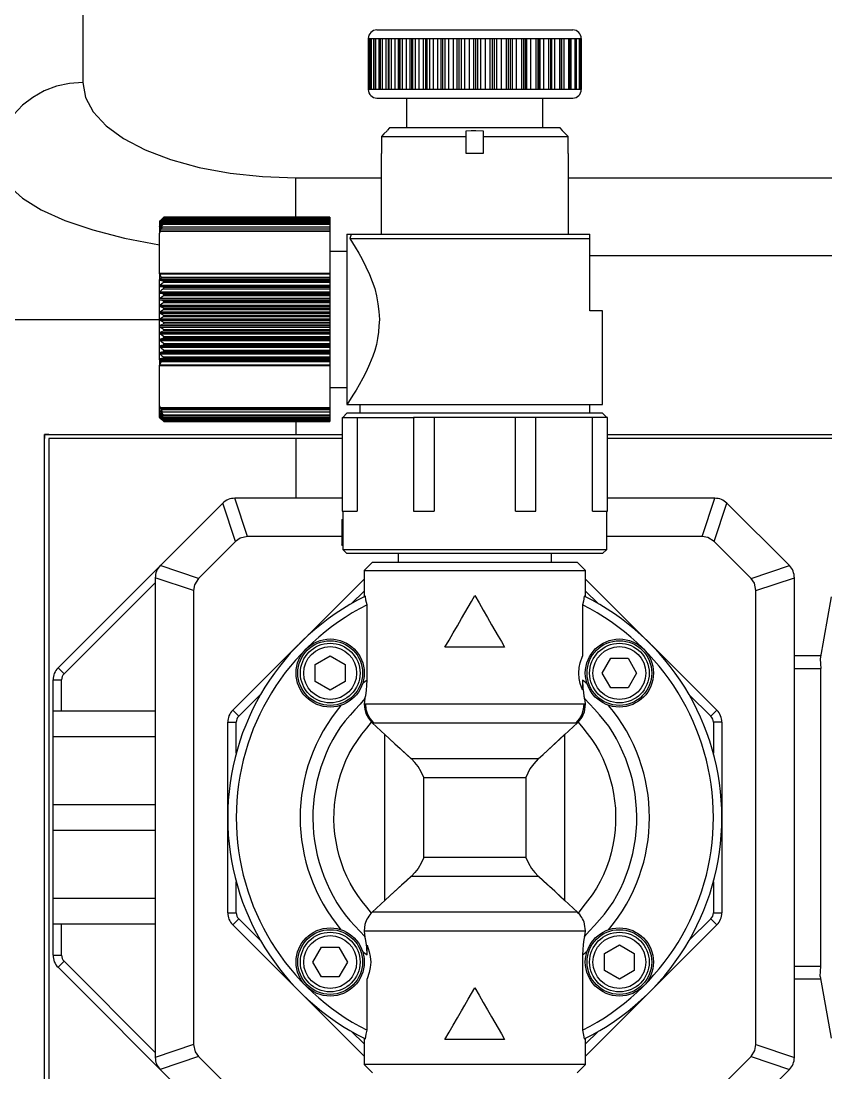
# Model space of a CAD drawing. Extents: x -9877 to -4419, y 2249 to 6216.
# Drawn here: x -6472.6 to -6378.1, y 2659.1 to 2782.7 of the extents above; entities that cross this region are included whole.
import ezdxf

# ---------------------------------------------------------------- set-up
doc = ezdxf.new("R2010")
doc.units = 0
doc.linetypes.add('CENTER', pattern=[50.8, 31.75, -6.35, 6.35, -6.35])
doc.layers.add('LY_1', color=7, linetype='CONTINUOUS')

msp = doc.modelspace()

# ---------------------------------------------------------------- linework, layer by layer
at = {"layer": 'LY_1', "color": 110, "linetype": 'CONTINUOUS'}
for p, q in [((-6465.324021, 2788.162652), (-6465.324021, 2775.467539)), ((-6430.824021, 2781.636545), (-6407.824021, 2781.636545)), ((-6431.824021, 2780.636545), (-6406.824021, 2780.636545)), ((-6431.819806, 2780.636545), (-6431.819806, 2774.636545)), ((-6431.703649, 2780.636545), (-6431.703649, 2774.636545)), ((-6431.65618, 2780.636545), (-6431.65618, 2774.636545)), ((-6431.655828, 2780.636545), (-6431.655828, 2774.636545)), ((-6431.500333, 2780.636545), (-6431.500333, 2774.636545)), ((-6431.197638, 2780.636545), (-6431.197638, 2774.636545)), ((-6431.1882, 2780.636545), (-6431.1882, 2774.636545)), ((-6430.997195, 2780.636545), (-6430.997195, 2774.636545)), ((-6430.604611, 2780.636545), (-6430.604611, 2774.636545)), ((-6430.459039, 2780.636545), (-6430.459039, 2774.636545)), ((-6430.428437, 2780.636545), (-6430.428437, 2774.636545)), ((-6430.206624, 2780.636545), (-6430.206624, 2774.636545)), ((-6429.781389, 2780.636545), (-6429.781389, 2774.636545)), ((-6429.472031, 2780.636545), (-6429.472031, 2774.636545)), ((-6429.458454, 2780.636545), (-6429.458454, 2774.636545)), ((-6429.395246, 2780.636545), (-6429.395246, 2774.636545)), ((-6429.148088, 2780.636545), (-6429.148088, 2774.636545)), ((-6428.700671, 2780.636545), (-6428.700671, 2774.636545)), ((-6428.324498, 2780.636545), (-6428.324498, 2774.636545)), ((-6428.212905, 2780.636545), (-6428.212905, 2774.636545)), ((-6428.114068, 2780.636545), (-6428.114068, 2774.636545)), ((-6427.847651, 2780.636545), (-6427.847651, 2774.636545)), ((-6427.38907, 2780.636545), (-6427.38907, 2774.636545)), ((-6426.955343, 2780.636545), (-6426.955343, 2774.636545)), ((-6426.748483, 2780.636545), (-6426.748483, 2774.636545)), ((-6426.61645, 2780.636545), (-6426.61645, 2774.636545)), ((-6426.337334, 2780.636545), (-6426.337334, 2774.636545)), ((-6425.87888, 2780.636545), (-6425.87888, 2774.636545)), ((-6425.39828, 2780.636545), (-6425.39828, 2774.636545)), ((-6425.101245, 2780.636545), (-6425.101245, 2774.636545)), ((-6424.939268, 2780.636545), (-6424.939268, 2774.636545)), ((-6424.654325, 2780.636545), (-6424.654325, 2774.636545)), ((-6424.207288, 2780.636545), (-6424.207288, 2774.636545)), ((-6423.691649, 2780.636545), (-6423.691649, 2774.636545)), ((-6423.311753, 2780.636545), (-6423.311753, 2774.636545)), ((-6423.12382, 2780.636545), (-6423.12382, 2774.636545)), ((-6422.840067, 2780.636545), (-6422.840067, 2774.636545)), ((-6422.415453, 2780.636545), (-6422.415453, 2774.636545)), ((-6421.877472, 2780.636545), (-6421.877472, 2774.636545)), ((-6421.42407, 2780.636545), (-6421.42407, 2774.636545)), ((-6421.214808, 2780.636545), (-6421.214808, 2774.636545)), ((-6420.939232, 2780.636545), (-6420.939232, 2774.636545)), ((-6420.547498, 2780.636545), (-6420.547498, 2774.636545)), ((-6420.00042, 2780.636545), (-6420.00042, 2774.636545)), ((-6419.484677, 2780.636545), (-6419.484677, 2774.636545)), ((-6419.259239, 2780.636545), (-6419.259239, 2774.636545)), ((-6418.998625, 2780.636545), (-6418.998625, 2774.636545)), ((-6418.649416, 2780.636545), (-6418.649416, 2774.636545)), ((-6418.106713, 2780.636545), (-6418.106713, 2774.636545)), ((-6417.541328, 2780.636545), (-6417.541328, 2774.636545)), ((-6417.305265, 2780.636545), (-6417.305265, 2774.636545)), ((-6417.066031, 2780.636545), (-6417.066031, 2774.636545)), ((-6416.767945, 2780.636545), (-6416.767945, 2774.636545)), ((-6416.242981, 2780.636545), (-6416.242981, 2774.636545)), ((-6415.641874, 2780.636545), (-6415.641874, 2774.636545)), ((-6415.401, 2780.636545), (-6415.401, 2774.636545)), ((-6415.189036, 2780.636545), (-6415.189036, 2774.636545)), ((-6414.949413, 2780.636545), (-6414.949413, 2774.636545)), ((-6414.455114, 2780.636545), (-6414.455114, 2774.636545)), ((-6413.833088, 2780.636545), (-6413.833088, 2774.636545)), ((-6413.593332, 2780.636545), (-6413.593332, 2774.636545)), ((-6413.413858, 2780.636545), (-6413.413858, 2774.636545)), ((-6413.238599, 2780.636545), (-6413.238599, 2774.636545)), ((-6412.787135, 2780.636545), (-6412.787135, 2774.636545)), ((-6412.159506, 2780.636545), (-6412.159506, 2774.636545)), ((-6411.926773, 2780.636545), (-6411.926773, 2774.636545)), ((-6411.784207, 2780.636545), (-6411.784207, 2774.636545)), ((-6411.677627, 2780.636545), (-6411.677627, 2774.636545)), ((-6411.280117, 2780.636545), (-6411.280117, 2774.636545)), ((-6410.662338, 2780.636545), (-6410.662338, 2774.636545)), ((-6410.442358, 2780.636545), (-6410.442358, 2774.636545)), ((-6410.340212, 2780.636545), (-6410.340212, 2774.636545)), ((-6410.304936, 2780.636545), (-6410.304936, 2774.636545)), ((-6409.971165, 2780.636545), (-6409.971165, 2774.636545)), ((-6409.37845, 2780.636545), (-6409.37845, 2774.636545)), ((-6409.17664, 2780.636545), (-6409.17664, 2774.636545)), ((-6409.115817, 2774.636545), (-6409.115817, 2780.636545)), ((-6408.892513, 2780.636545), (-6408.892513, 2774.636545)), ((-6408.339455, 2780.636545), (-6408.339455, 2774.636545)), ((-6408.160784, 2780.636545), (-6408.160784, 2774.636545)), ((-6408.131942, 2774.636545), (-6408.131942, 2780.636545)), ((-6408.070718, 2780.636545), (-6408.070718, 2774.636545)), ((-6407.570936, 2780.636545), (-6407.570936, 2774.636545)), ((-6407.419804, 2780.636545), (-6407.419804, 2774.636545)), ((-6407.411342, 2774.636545), (-6407.411342, 2780.636545)), ((-6407.091817, 2780.636545), (-6407.091817, 2774.636545)), ((-6406.971945, 2780.636545), (-6406.971945, 2774.636545)), ((-6406.971761, 2774.636545), (-6406.971761, 2780.636545)), ((-6406.913896, 2780.636545), (-6406.913896, 2774.636545)), ((-6406.828235, 2780.636545), (-6406.828235, 2774.636545)), ((-6406.824021, 2774.636545), (-6431.824021, 2774.636545)), ((-6430.824021, 2773.636545), (-6407.824021, 2773.636545)), ((-6427.324021, 2773.636545), (-6427.324021, 2770.136545)), ((-6411.324021, 2770.136545), (-6411.324021, 2773.636545)), ((-6429.324021, 2770.136545), (-6429.626918, 2769.833647)), ((-6409.324021, 2770.136545), (-6429.324021, 2770.136545)), ((-6409.024021, 2769.836545), (-6409.324021, 2770.136545)), ((-6430.278472, 2769.136545), (-6430.278472, 2767.136545)), ((-6430.278472, 2769.136545), (-6420.324021, 2769.136545)), ((-6420.324021, 2767.136545), (-6420.324021, 2769.136545)), ((-6418.324021, 2769.136545), (-6418.324021, 2767.136545)), ((-6418.324021, 2769.136545), (-6408.369569, 2769.136545)), ((-6409.024021, 2769.788115), (-6409.024021, 2769.836545)), ((-6408.369569, 2767.136545), (-6408.369569, 2769.136545)), ((-6430.324021, 2767.136545), (-6430.324021, 2757.636545)), ((-6430.278472, 2767.136545), (-6430.324021, 2767.136545)), ((-6418.324021, 2767.136545), (-6420.324021, 2767.136545)), ((-6408.324021, 2767.136545), (-6408.369569, 2767.136545)), ((-6408.324021, 2757.636545), (-6408.324021, 2767.136545)), ((-6440.324021, 2764.283328), (-6430.324021, 2764.283328)), ((-6440.324021, 2759.607557), (-6440.324021, 2764.283328)), ((-6408.324021, 2764.283328), (-6324.758555, 2764.283328)), ((-6455.824021, 2759.636545), (-6456.324021, 2759.136545)), ((-6456.324021, 2759.136545), (-6456.324021, 2757.786427)), ((-6456.29205, 2759.00578), (-6456.276165, 2759.023437)), ((-6456.276165, 2759.180023), (-6456.270044, 2759.180023)), ((-6456.276165, 2759.129727), (-6456.256891, 2759.129727)), ((-6456.276165, 2759.023437), (-6456.242238, 2759.023437)), ((-6455.874249, 2759.586), (-6455.838883, 2759.621566)), ((-6455.874249, 2759.550829), (-6436.324021, 2759.550829)), ((-6455.874249, 2759.457612), (-6436.324021, 2759.457612)), ((-6455.874249, 2759.306805), (-6436.324021, 2759.306805)), ((-6455.843144, 2759.16942), (-6455.874249, 2759.147055)), ((-6455.874249, 2759.099141), (-6436.324021, 2759.099141)), ((-6455.843144, 2758.914922), (-6455.874249, 2758.895086)), ((-6455.827866, 2759.175556), (-6455.843144, 2759.16942)), ((-6455.830007, 2758.918882), (-6455.843144, 2758.914922)), ((-6455.838883, 2759.621566), (-6455.824021, 2759.636545)), ((-6436.324021, 2758.918887), (-6455.830007, 2758.918887)), ((-6455.824021, 2758.912856), (-6455.830007, 2758.918882)), ((-6436.324021, 2759.175559), (-6455.827866, 2759.175559)), ((-6455.824021, 2759.171685), (-6455.827866, 2759.175556)), ((-6436.324021, 2759.376501), (-6455.826188, 2759.376501)), ((-6436.324021, 2759.520735), (-6455.824987, 2759.520735)), ((-6436.324021, 2759.607557), (-6455.824264, 2759.607557)), ((-6436.324021, 2759.636545), (-6455.824021, 2759.636545)), ((-6436.324021, 2759.636545), (-6436.324021, 2735.636545)), ((-6456.324021, 2758.794945), (-6456.298179, 2758.836009)), ((-6456.324021, 2758.573695), (-6456.317052, 2758.591556)), ((-6456.316679, 2758.291876), (-6456.324021, 2758.299159)), ((-6456.313813, 2757.96256), (-6456.324021, 2757.972676)), ((-6456.324021, 2753.042305), (-6456.324021, 2757.786416)), ((-6456.317052, 2758.591556), (-6456.302948, 2758.612489)), ((-6456.276165, 2758.311346), (-6456.316679, 2758.291876)), ((-6456.276165, 2757.978085), (-6456.313813, 2757.96256)), ((-6456.302948, 2758.612489), (-6456.276165, 2758.645218)), ((-6456.298179, 2758.836009), (-6456.276165, 2758.861671)), ((-6456.276165, 2758.861671), (-6456.225641, 2758.861671)), ((-6456.276165, 2758.645218), (-6456.206489, 2758.645218)), ((-6456.276165, 2758.375131), (-6456.184019, 2758.375131)), ((-6456.276165, 2758.052727), (-6436.324021, 2758.052727)), ((-6456.228918, 2758.007633), (-6436.324021, 2758.007633)), ((-6436.324021, 2758.224243), (-6456.128429, 2758.224243)), ((-6455.98319, 2758.513531), (-6436.324021, 2758.513531)), ((-6455.874249, 2758.835633), (-6436.324021, 2758.835633)), ((-6434.324021, 2757.636545), (-6434.324021, 2737.636545)), ((-6434.324021, 2757.636545), (-6405.824021, 2757.636545)), ((-6433.995421, 2757.136545), (-6405.824021, 2757.136545)), ((-6405.824021, 2748.636545), (-6405.824021, 2757.136545)), ((-6434.324021, 2755.636545), (-6436.324021, 2755.636545)), ((-6405.824021, 2755.155145), (-6303.398054, 2755.155145)), ((-6436.324021, 2753.042305), (-6456.324021, 2753.042305)), ((-6456.302273, 2752.990811), (-6436.324021, 2752.990811)), ((-6456.324021, 2742.959073), (-6456.324021, 2752.314016)), ((-6456.276165, 2752.411128), (-6436.324021, 2752.411128)), ((-6456.276165, 2752.255577), (-6436.324021, 2752.255577)), ((-6456.276165, 2751.666038), (-6436.324021, 2751.666038)), ((-6456.276165, 2751.506035), (-6436.324021, 2751.506035)), ((-6436.324021, 2752.569822), (-6456.11134, 2752.569822)), ((-6455.921988, 2752.200813), (-6436.324021, 2752.200813)), ((-6455.874249, 2752.032303), (-6436.324021, 2752.032303)), ((-6436.324021, 2752.064096), (-6455.846819, 2752.064096)), ((-6456.276165, 2750.901316), (-6436.324021, 2750.901316)), ((-6456.276165, 2750.737641), (-6436.324021, 2750.737641)), ((-6455.874249, 2751.41179), (-6436.324021, 2751.41179)), ((-6455.874249, 2751.246468), (-6436.324021, 2751.246468)), ((-6455.874249, 2750.611712), (-6436.324021, 2750.611712)), ((-6455.874249, 2750.443046), (-6436.324021, 2750.443046)), ((-6456.276165, 2750.120689), (-6436.324021, 2750.120689)), ((-6456.276165, 2749.954138), (-6436.324021, 2749.954138)), ((-6456.276165, 2749.327959), (-6436.324021, 2749.327959)), ((-6456.276165, 2749.159344), (-6436.324021, 2749.159344)), ((-6455.874249, 2749.79714), (-6436.324021, 2749.79714)), ((-6455.874249, 2749.625951), (-6436.324021, 2749.625951)), ((-6456.276165, 2748.526989), (-6436.324021, 2748.526989)), ((-6456.276165, 2748.357132), (-6436.324021, 2748.357132)), ((-6455.874249, 2748.972041), (-6436.324021, 2748.972041)), ((-6455.874249, 2748.799164), (-6436.324021, 2748.799164)), ((-6455.874249, 2748.140436), (-6436.324021, 2748.140436)), ((-6455.874249, 2747.966713), (-6436.324021, 2747.966713)), ((-6404.324021, 2748.636545), (-6405.824021, 2748.636545)), ((-6404.324021, 2737.636545), (-6404.324021, 2748.636545)), ((-6456.276165, 2747.72168), (-6436.324021, 2747.72168)), ((-6456.276165, 2747.551409), (-6436.324021, 2747.551409)), ((-6456.276165, 2746.915957), (-6436.324021, 2746.915957)), ((-6456.276165, 2746.7461), (-6436.324021, 2746.7461)), ((-6455.874249, 2747.306376), (-6436.324021, 2747.306376)), ((-6455.874249, 2747.132653), (-6436.324021, 2747.132653)), ((-6456.276165, 2746.113745), (-6436.324021, 2746.113745)), ((-6456.276165, 2745.94513), (-6436.324021, 2745.94513)), ((-6456.276165, 2745.318951), (-6436.324021, 2745.318951)), ((-6455.874249, 2746.473925), (-6436.324021, 2746.473925)), ((-6455.874249, 2746.301048), (-6436.324021, 2746.301048)), ((-6455.874249, 2745.647138), (-6436.324021, 2745.647138)), ((-6455.874249, 2745.475949), (-6436.324021, 2745.475949)), ((-6456.276165, 2745.1524), (-6436.324021, 2745.1524)), ((-6456.276165, 2744.535449), (-6436.324021, 2744.535449)), ((-6456.276165, 2744.371773), (-6436.324021, 2744.371773)), ((-6455.874249, 2744.830043), (-6436.324021, 2744.830043)), ((-6455.874249, 2744.661377), (-6436.324021, 2744.661377)), ((-6456.276165, 2743.767054), (-6436.324021, 2743.767054)), ((-6456.276165, 2743.607051), (-6436.324021, 2743.607051)), ((-6456.276165, 2743.017512), (-6436.324021, 2743.017512)), ((-6456.276165, 2742.861961), (-6436.324021, 2742.861961)), ((-6436.324021, 2743.072276), (-6455.921988, 2743.072276)), ((-6455.874249, 2744.026621), (-6436.324021, 2744.026621)), ((-6455.874249, 2743.861299), (-6436.324021, 2743.861299)), ((-6455.874249, 2743.240786), (-6436.324021, 2743.240786)), ((-6455.846819, 2743.208993), (-6436.324021, 2743.208993)), ((-6456.324021, 2736.136545), (-6456.324021, 2742.230784)), ((-6456.324021, 2742.230784), (-6436.324021, 2742.230784)), ((-6436.324021, 2742.282278), (-6456.302273, 2742.282278)), ((-6456.11134, 2742.703267), (-6436.324021, 2742.703267)), ((-6436.324021, 2739.636545), (-6434.324021, 2739.636545)), ((-6456.324021, 2737.300413), (-6456.313813, 2737.310529)), ((-6456.324021, 2736.97393), (-6456.316679, 2736.981213)), ((-6456.320988, 2736.96207), (-6456.324021, 2736.97393)), ((-6456.316679, 2736.981213), (-6456.305748, 2736.978623)), ((-6456.313813, 2737.310529), (-6456.276165, 2737.295004)), ((-6456.305748, 2736.978623), (-6456.276165, 2736.961743)), ((-6456.276165, 2737.220362), (-6436.324021, 2737.220362)), ((-6456.276165, 2736.897958), (-6456.184019, 2736.897958)), ((-6436.324021, 2737.265456), (-6456.228918, 2737.265456)), ((-6456.128429, 2737.048846), (-6436.324021, 2737.048846)), ((-6436.324021, 2736.759558), (-6455.98319, 2736.759558)), ((-6434.324021, 2737.636545), (-6404.324021, 2737.636545)), ((-6432.824021, 2737.636545), (-6432.824021, 2736.636545)), ((-6405.824021, 2736.636545), (-6405.824021, 2737.636545)), ((-6456.324021, 2736.14355), (-6456.296335, 2736.11849)), ((-6455.824021, 2735.636545), (-6456.324021, 2736.136545)), ((-6456.276165, 2736.249652), (-6456.302295, 2736.279255)), ((-6456.296335, 2736.11849), (-6456.276165, 2736.099009)), ((-6456.276165, 2736.627872), (-6456.206438, 2736.627872)), ((-6456.276165, 2736.411418), (-6456.225735, 2736.411418)), ((-6456.276165, 2736.249652), (-6456.242213, 2736.249652)), ((-6456.276165, 2736.143363), (-6456.256935, 2736.143363)), ((-6456.276165, 2736.093066), (-6456.27004, 2736.093066)), ((-6455.874249, 2736.437456), (-6436.324021, 2736.437456)), ((-6455.874249, 2736.378003), (-6455.830007, 2736.354207)), ((-6455.874249, 2736.173948), (-6436.324021, 2736.173948)), ((-6455.874249, 2736.126034), (-6455.8363, 2736.100021)), ((-6455.874249, 2735.966284), (-6436.324021, 2735.966284)), ((-6455.874249, 2735.930143), (-6455.8363, 2735.900862)), ((-6455.874249, 2735.815477), (-6436.324021, 2735.815477)), ((-6455.874249, 2735.72226), (-6436.324021, 2735.72226)), ((-6455.834304, 2735.64691), (-6455.874249, 2735.687089)), ((-6455.874249, 2735.687089), (-6455.849526, 2735.687089)), ((-6455.8363, 2736.100021), (-6455.827866, 2736.097534)), ((-6455.8363, 2735.900862), (-6455.826188, 2735.896588)), ((-6455.824021, 2735.636545), (-6455.834304, 2735.64691)), ((-6455.830007, 2736.354207), (-6455.824021, 2736.360233)), ((-6455.830007, 2736.354202), (-6436.324021, 2736.354202)), ((-6455.827866, 2736.097534), (-6455.824021, 2736.101404)), ((-6455.827866, 2736.09753), (-6436.324021, 2736.09753)), ((-6455.826188, 2735.896588), (-6455.824021, 2735.898773)), ((-6455.826188, 2735.896588), (-6436.324021, 2735.896588)), ((-6455.824987, 2735.752355), (-6436.324021, 2735.752355)), ((-6455.824264, 2735.665532), (-6436.324021, 2735.665532)), ((-6455.824021, 2735.636545), (-6436.324021, 2735.636545)), ((-6440.324021, 2735.636545), (-6440.324021, 2734.136545)), ((-6434.894153, 2736.136545), (-6426.390236, 2736.136545)), ((-6434.894153, 2736.136545), (-6434.894153, 2725.136545)), ((-6434.324021, 2736.636545), (-6434.824021, 2736.136545)), ((-6404.324021, 2736.636545), (-6434.324021, 2736.636545)), ((-6433.119622, 2736.136545), (-6433.119622, 2725.136545)), ((-6426.505614, 2736.136545), (-6426.505614, 2725.136545)), ((-6412.142427, 2736.136545), (-6426.505614, 2736.136545)), ((-6424.082415, 2736.136545), (-6424.082415, 2725.136545)), ((-6414.565626, 2725.136545), (-6414.565626, 2736.136545)), ((-6403.753888, 2736.136545), (-6412.257806, 2736.136545)), ((-6412.142427, 2725.136545), (-6412.142427, 2736.136545)), ((-6405.52842, 2725.136545), (-6405.52842, 2736.136545)), ((-6403.824021, 2736.136545), (-6404.324021, 2736.636545)), ((-6403.753888, 2725.136545), (-6403.753888, 2736.136545)), ((-6469.324021, 2734.136545), (-6469.824021, 2734.136545)), ((-6469.824021, 2734.136545), (-6469.824021, 2733.636545)), ((-6469.824021, 2734.136545), (-6434.894153, 2734.136545)), ((-6469.824021, 2606.136545), (-6469.824021, 2734.136545)), ((-6434.894153, 2733.636545), (-6469.324021, 2733.636545)), ((-6469.324021, 2733.636545), (-6469.324021, 2606.136545)), ((-6440.324021, 2733.636545), (-6440.324021, 2726.636545)), ((-6403.753888, 2734.136545), (-6324.824021, 2734.136545)), ((-6325.324021, 2733.636545), (-6403.753888, 2733.636545)), ((-6468.238234, 2706.722331), (-6448.909807, 2726.050758)), ((-6447.409807, 2721.550758), (-6448.909807, 2726.050758)), ((-6445.995593, 2722.136545), (-6447.495593, 2726.636545)), ((-6434.894153, 2726.636545), (-6447.495593, 2726.636545)), ((-6391.152448, 2726.636545), (-6403.753888, 2726.636545)), ((-6392.652448, 2722.136545), (-6391.152448, 2726.636545)), ((-6391.238234, 2721.550758), (-6389.738234, 2726.050758)), ((-6382.409807, 2718.722331), (-6389.738234, 2726.050758)), ((-6434.894153, 2725.136545), (-6433.119622, 2725.136545)), ((-6434.824021, 2725.136545), (-6434.824021, 2720.636545)), ((-6426.505614, 2725.136545), (-6424.082415, 2725.136545)), ((-6414.565626, 2725.136545), (-6412.142427, 2725.136545)), ((-6405.52842, 2725.136545), (-6403.753888, 2725.136545)), ((-6403.824021, 2720.636545), (-6403.824021, 2725.136545)), ((-6434.924982, 2724.136545), (-6434.824021, 2724.136545)), ((-6434.924982, 2724.136545), (-6434.924982, 2721.136545)), ((-6434.824021, 2722.136545), (-6445.995593, 2722.136545)), ((-6392.652448, 2722.136545), (-6403.824021, 2722.136545)), ((-6447.409807, 2721.550758), (-6451.738234, 2717.222331)), ((-6434.924982, 2721.136545), (-6434.846501, 2721.328683)), ((-6434.924982, 2721.136545), (-6434.824021, 2721.136545)), ((-6434.824021, 2720.636545), (-6403.824021, 2720.636545)), ((-6434.824021, 2720.636545), (-6434.324021, 2720.136545)), ((-6404.324021, 2720.136545), (-6403.824021, 2720.636545)), ((-6386.909807, 2717.222331), (-6391.238234, 2721.550758)), ((-6404.324021, 2720.136545), (-6434.324021, 2720.136545)), ((-6428.324021, 2720.136545), (-6428.324021, 2719.136545)), ((-6410.324021, 2719.136545), (-6410.324021, 2720.136545)), ((-6451.738234, 2717.222331), (-6456.238234, 2718.722331)), ((-6431.324021, 2719.136545), (-6432.324021, 2718.136545)), ((-6432.324021, 2718.136545), (-6406.324021, 2718.136545)), ((-6432.324021, 2718.136545), (-6432.324021, 2715.059507)), ((-6431.324021, 2719.136545), (-6407.324021, 2719.136545)), ((-6406.324021, 2718.136545), (-6407.324021, 2719.136545)), ((-6406.324021, 2715.059507), (-6406.324021, 2718.136545)), ((-6386.909807, 2717.222331), (-6382.409807, 2718.722331)), ((-6456.824021, 2717.308117), (-6456.824021, 2660.964972)), ((-6452.324021, 2715.808117), (-6456.824021, 2717.308117)), ((-6447.738234, 2701.734524), (-6432.324021, 2717.148738)), ((-6406.324021, 2717.148738), (-6390.909807, 2701.734524)), ((-6386.324021, 2715.808117), (-6381.824021, 2717.308117)), ((-6381.824021, 2660.964972), (-6381.824021, 2717.308117)), ((-6467.531127, 2706.015224), (-6456.824021, 2716.722331)), ((-6452.324021, 2715.808117), (-6452.324021, 2662.464972)), ((-6433.784471, 2714.274074), (-6432.324021, 2715.734524)), ((-6406.324021, 2715.734524), (-6404.86357, 2714.274074)), ((-6386.324021, 2662.464972), (-6386.324021, 2715.808117)), ((-6377.506356, 2715.042261), (-6378.785431, 2707.788268)), ((-6431.973131, 2705.26881), (-6431.973131, 2714.116537)), ((-6406.67491, 2714.116537), (-6406.67491, 2708.078795)), ((-6415.824021, 2709.136545), (-6422.824021, 2709.136545)), ((-6438.044583, 2707.11747), (-6436.294583, 2708.127833)), ((-6438.044583, 2705.096744), (-6438.044583, 2707.11747)), ((-6436.294583, 2708.127833), (-6434.544583, 2707.11747)), ((-6434.544583, 2707.11747), (-6434.544583, 2705.096744)), ((-6404.374184, 2706.107107), (-6403.363821, 2707.857107)), ((-6403.363821, 2707.857107), (-6401.343095, 2707.857107)), ((-6401.343095, 2707.857107), (-6400.332732, 2706.107107)), ((-6378.724021, 2708.136545), (-6381.824021, 2708.136545)), ((-6467.531127, 2706.015224), (-6468.238234, 2706.722331)), ((-6403.363821, 2704.357107), (-6404.374184, 2706.107107)), ((-6400.332732, 2706.107107), (-6401.343095, 2704.357107)), ((-6381.824021, 2706.636545), (-6378.724021, 2706.636545)), ((-6378.724021, 2671.636545), (-6378.724021, 2706.636545)), ((-6468.824021, 2705.308117), (-6467.824021, 2705.308117)), ((-6468.824021, 2672.964972), (-6468.824021, 2705.308117)), ((-6467.824021, 2701.636545), (-6467.824021, 2705.308117)), ((-6436.294583, 2704.086381), (-6438.044583, 2705.096744)), ((-6434.544583, 2705.096744), (-6436.294583, 2704.086381)), ((-6406.67491, 2705.26881), (-6406.636223, 2704.350828)), ((-6406.67491, 2705.26881), (-6406.67491, 2704.13542)), ((-6447.031127, 2701.027418), (-6444.46155, 2703.596995)), ((-6401.343095, 2704.357107), (-6403.363821, 2704.357107)), ((-6394.186492, 2703.596995), (-6391.616914, 2701.027418)), ((-6406.337844, 2702.450038), (-6432.310197, 2702.450038)), ((-6456.824021, 2701.636545), (-6468.824021, 2701.636545)), ((-6447.738234, 2701.734524), (-6447.031127, 2701.027418)), ((-6390.909807, 2701.734524), (-6391.616914, 2701.027418)), ((-6448.324021, 2700.320311), (-6447.324021, 2700.320311)), ((-6448.324021, 2677.952778), (-6448.324021, 2700.320311)), ((-6447.324021, 2696.686379), (-6447.324021, 2700.320311)), ((-6431.358861, 2700.245628), (-6426.78918, 2696.027461)), ((-6431.201669, 2700.245628), (-6407.28918, 2700.245628)), ((-6411.858861, 2696.027461), (-6407.28918, 2700.245628)), ((-6390.324021, 2700.320311), (-6391.324021, 2700.320311)), ((-6391.324021, 2700.320311), (-6391.324021, 2696.686379)), ((-6390.324021, 2700.320311), (-6390.324021, 2677.952778)), ((-6468.824021, 2698.636545), (-6456.824021, 2698.636545)), ((-6429.907026, 2698.905472), (-6429.907026, 2679.367617)), ((-6408.741015, 2679.367617), (-6408.741015, 2698.905472)), ((-6411.883931, 2696.027461), (-6426.76411, 2696.027461)), ((-6425.305719, 2693.823051), (-6413.342322, 2693.823051)), ((-6425.305719, 2684.450038), (-6425.305719, 2693.823051)), ((-6413.342322, 2693.823051), (-6413.342322, 2684.450038)), ((-6456.824021, 2690.636545), (-6468.824021, 2690.636545)), ((-6468.824021, 2687.636545), (-6456.824021, 2687.636545)), ((-6413.342322, 2684.450038), (-6425.305719, 2684.450038)), ((-6447.324021, 2677.952778), (-6447.324021, 2681.58671)), ((-6426.78918, 2682.245628), (-6431.358861, 2678.027461)), ((-6426.76411, 2682.245628), (-6411.883931, 2682.245628)), ((-6407.28918, 2678.027461), (-6411.858861, 2682.245628)), ((-6391.324021, 2681.58671), (-6391.324021, 2677.952778)), ((-6456.824021, 2679.636545), (-6468.824021, 2679.636545)), ((-6448.324021, 2677.952778), (-6447.324021, 2677.952778)), ((-6407.28918, 2678.027461), (-6431.358861, 2678.027461)), ((-6391.324021, 2677.952778), (-6390.324021, 2677.952778)), ((-6468.824021, 2676.636545), (-6456.824021, 2676.636545)), ((-6467.824021, 2672.964972), (-6467.824021, 2676.636545)), ((-6447.031127, 2677.245672), (-6447.738234, 2676.538565)), ((-6432.324021, 2661.124351), (-6447.738234, 2676.538565)), ((-6444.46155, 2674.676094), (-6447.031127, 2677.245672)), ((-6432.228169, 2676.575401), (-6432.310208, 2675.823235)), ((-6406.337718, 2675.826009), (-6406.43363, 2676.626335)), ((-6390.909807, 2676.538565), (-6406.324021, 2661.124351)), ((-6391.616914, 2677.245672), (-6394.186492, 2674.676094)), ((-6391.616914, 2677.245672), (-6390.909807, 2676.538565)), ((-6432.310209, 2675.823051), (-6406.337726, 2675.823051)), ((-6438.315309, 2672.165982), (-6437.304946, 2673.915982)), ((-6437.304946, 2673.915982), (-6435.28422, 2673.915982)), ((-6435.28422, 2673.915982), (-6434.273857, 2672.165982)), ((-6431.973131, 2673.004279), (-6432.011818, 2673.922261)), ((-6431.973131, 2673.004279), (-6431.973131, 2674.137669)), ((-6404.103458, 2673.176345), (-6402.353458, 2674.186708)), ((-6402.353458, 2674.186708), (-6400.603458, 2673.176345)), ((-6468.824021, 2672.964972), (-6467.824021, 2672.964972)), ((-6406.67491, 2673.004279), (-6406.67491, 2664.156553)), ((-6404.103458, 2671.155619), (-6404.103458, 2673.176345)), ((-6400.603458, 2673.176345), (-6400.603458, 2671.155619)), ((-6468.238234, 2671.550758), (-6467.531127, 2672.257865)), ((-6468.238234, 2671.550758), (-6448.909807, 2652.222331)), ((-6456.824021, 2661.550758), (-6467.531127, 2672.257865)), ((-6437.304946, 2670.415982), (-6438.315309, 2672.165982)), ((-6434.273857, 2672.165982), (-6435.28422, 2670.415982)), ((-6378.724021, 2671.636545), (-6381.824021, 2671.636545)), ((-6435.28422, 2670.415982), (-6437.304946, 2670.415982)), ((-6431.973131, 2664.156553), (-6431.973131, 2670.194294)), ((-6402.353458, 2670.145256), (-6404.103458, 2671.155619)), ((-6400.603458, 2671.155619), (-6402.353458, 2670.145256)), ((-6378.724021, 2670.136545), (-6381.824021, 2670.136545)), ((-6378.785431, 2670.484821), (-6377.506356, 2663.230828)), ((-6432.324021, 2662.538565), (-6433.784471, 2663.999016)), ((-6404.86357, 2663.999016), (-6406.324021, 2662.538565)), ((-6432.324021, 2663.213582), (-6432.324021, 2660.136545)), ((-6415.824021, 2663.074367), (-6422.824021, 2663.074367)), ((-6406.324021, 2660.136545), (-6406.324021, 2663.213582)), ((-6452.324021, 2662.464972), (-6456.824021, 2660.964972)), ((-6386.324021, 2662.464972), (-6381.824021, 2660.964972)), ((-6451.738234, 2661.050758), (-6456.238234, 2659.550758)), ((-6451.738234, 2661.050758), (-6447.409807, 2656.722331)), ((-6406.324021, 2660.136545), (-6432.324021, 2660.136545)), ((-6432.324021, 2660.136545), (-6431.324021, 2659.136545)), ((-6407.324021, 2659.136545), (-6406.324021, 2660.136545)), ((-6391.238234, 2656.722331), (-6386.909807, 2661.050758)), ((-6386.909807, 2661.050758), (-6382.409807, 2659.550758)), ((-6389.738234, 2652.222331), (-6382.409807, 2659.550758))]:
    msp.add_line(p, q, dxfattribs=at)
at = {"layer": 'LY_1', "color": 110, "linetype": 'CENTER'}
msp.add_line((-6778.062891, 2747.636545), (-6456.324021, 2747.636545), dxfattribs=at)
at = {"layer": 'LY_1', "color": 110, "linetype": 'CONTINUOUS'}
for points in [[(-6465.324021, 2775.467539), (-6466.888365, 2775.355155), (-6468.414191, 2775.020773), (-6469.863926, 2774.472626), (-6471.201873, 2773.724211), (-6472.395088, 2772.793956), (-6473.414191, 2771.704767), (-6474.234086, 2770.483464), (-6474.834586, 2769.16012), (-6475.200904, 2767.767318), (-6475.324021, 2766.339356)], [(-6465.324021, 2775.467539), (-6465.016229, 2773.717943), (-6464.100433, 2772.011427), (-6462.599184, 2770.390013), (-6460.549445, 2768.893625), (-6458.00169, 2767.559107), (-6455.018652, 2766.419322), (-6451.673783, 2765.502334), (-6448.049445, 2764.830722), (-6444.234882, 2764.421024), (-6440.324021, 2764.283328)], [(-6429.624021, 2769.788115), (-6429.985539, 2769.428232), (-6430.278472, 2769.136545)], [(-6420.324021, 2769.788115), (-6419.764115, 2769.819567), (-6419.204298, 2769.835849), (-6418.324021, 2769.788115)], [(-6420.324021, 2769.136545), (-6420.324021, 2769.506402), (-6420.324021, 2769.788115)], [(-6418.324021, 2769.788115), (-6418.324021, 2769.428232), (-6418.324021, 2769.136545)], [(-6408.369569, 2769.136545), (-6408.741018, 2769.506402), (-6409.024021, 2769.788115)], [(-6475.324021, 2766.339356), (-6474.996067, 2764.811885), (-6474.018351, 2763.31304), (-6472.409197, 2761.870908), (-6470.198759, 2760.512516), (-6467.428462, 2759.26332), (-6464.150222, 2758.14673), (-6460.425474, 2757.183673), (-6456.324021, 2756.392194)], [(-6456.324021, 2759.129539), (-6456.305748, 2759.149661), (-6456.276165, 2759.180023)], [(-6456.276165, 2759.17408), (-6456.312256, 2759.139565), (-6456.324021, 2759.129539)], [(-6456.324021, 2759.073546), (-6456.305748, 2759.097576), (-6456.276165, 2759.129727)], [(-6456.276165, 2759.111928), (-6456.312256, 2759.080253), (-6456.324021, 2759.073546)], [(-6456.324021, 2758.961834), (-6456.305748, 2758.989655), (-6456.29205, 2759.00578)], [(-6456.276165, 2758.993869), (-6456.312256, 2758.965188), (-6456.324021, 2758.961834)], [(-6456.276165, 2759.180023), (-6456.052923, 2759.40612), (-6455.874249, 2759.586)], [(-6455.874249, 2759.562954), (-6456.101151, 2759.343991), (-6456.276165, 2759.17408)], [(-6456.276165, 2759.129727), (-6456.052924, 2759.364247), (-6455.874249, 2759.550829)], [(-6455.874249, 2759.481805), (-6456.101151, 2759.273538), (-6456.276165, 2759.111928)], [(-6456.276165, 2759.023437), (-6456.052924, 2759.265238), (-6455.874249, 2759.457612)], [(-6455.874249, 2759.342946), (-6456.101151, 2759.146391), (-6456.276165, 2758.993869)], [(-6456.276165, 2758.861671), (-6456.052924, 2759.109575), (-6455.874249, 2759.306805)], [(-6455.874249, 2759.147055), (-6456.101151, 2758.963169), (-6456.276165, 2758.820479)], [(-6456.276165, 2758.645218), (-6456.052924, 2758.898017), (-6455.874249, 2759.099141)], [(-6455.874249, 2758.895086), (-6456.101151, 2758.724765), (-6456.276165, 2758.592601)], [(-6455.824021, 2759.607313), (-6455.843144, 2759.592206), (-6455.874249, 2759.562954)], [(-6455.874249, 2759.550829), (-6455.8363, 2759.591606), (-6455.824021, 2759.607313)], [(-6455.824021, 2759.519761), (-6455.843144, 2759.508889), (-6455.874249, 2759.481805)], [(-6455.874249, 2759.457612), (-6455.8363, 2759.5008), (-6455.824021, 2759.519761)], [(-6455.824021, 2759.374316), (-6455.843144, 2759.367731), (-6455.874249, 2759.342946)], [(-6455.874249, 2759.306805), (-6455.8363, 2759.352193), (-6455.824021, 2759.374316)], [(-6455.874249, 2759.099141), (-6455.8363, 2759.146508), (-6455.824021, 2759.171685)], [(-6455.874249, 2758.835633), (-6455.8363, 2758.884748), (-6455.824021, 2758.912856)], [(-6456.276165, 2758.820479), (-6456.312256, 2758.794931), (-6456.324021, 2758.794945)], [(-6456.276165, 2758.592601), (-6456.312256, 2758.570312), (-6456.324021, 2758.573695)], [(-6456.324021, 2758.299159), (-6456.305748, 2758.33747), (-6456.276165, 2758.375131)], [(-6456.324021, 2757.972676), (-6456.305748, 2758.014133), (-6456.276165, 2758.052727)], [(-6456.228918, 2758.007633), (-6456.277349, 2757.897219), (-6456.324021, 2757.786427)], [(-6456.276165, 2758.375131), (-6456.052924, 2758.631594), (-6455.874249, 2758.835633)], [(-6455.98319, 2758.513531), (-6456.129865, 2758.412534), (-6456.276165, 2758.311346)], [(-6456.276165, 2758.052727), (-6456.193747, 2758.148509), (-6456.128429, 2758.224243)], [(-6456.228918, 2758.007633), (-6456.255402, 2757.991075), (-6456.276165, 2757.978085)], [(-6455.98319, 2758.513531), (-6456.05719, 2758.369234), (-6456.128429, 2758.224243)], [(-6433.824021, 2757.636545), (-6433.873107, 2757.481477), (-6433.995421, 2757.136545)], [(-6433.995421, 2757.136545), (-6433.676712, 2756.630897), (-6433.360761, 2756.123486), (-6432.945574, 2755.420845), (-6432.552, 2754.706159), (-6432.107116, 2753.828739), (-6431.695302, 2752.933424), (-6431.354938, 2752.106733), (-6431.063183, 2751.263223), (-6430.841539, 2750.402315), (-6430.695922, 2749.486911), (-6430.600141, 2748.561728), (-6430.50436, 2747.636545)], [(-6405.824021, 2757.136545), (-6405.824021, 2757.42865), (-6405.824021, 2757.636545)], [(-6456.324021, 2753.042305), (-6456.324021, 2752.635793), (-6456.324021, 2752.314016)], [(-6456.302273, 2752.990811), (-6456.319341, 2753.011144), (-6456.324021, 2753.042305)], [(-6456.11134, 2752.569822), (-6456.222003, 2752.806385), (-6456.302273, 2752.990811)], [(-6456.324021, 2752.314016), (-6456.305748, 2752.373827), (-6456.276165, 2752.411128)], [(-6456.276165, 2752.255577), (-6456.312256, 2752.275954), (-6456.324021, 2752.314016)], [(-6456.324021, 2751.569776), (-6456.305748, 2751.629915), (-6456.276165, 2751.666038)], [(-6456.276165, 2751.506035), (-6456.312256, 2751.529734), (-6456.324021, 2751.569776)], [(-6456.276165, 2752.411128), (-6456.184253, 2752.499721), (-6456.11134, 2752.569822)], [(-6456.276165, 2752.255577), (-6456.099348, 2752.228164), (-6455.921988, 2752.200813)], [(-6456.276165, 2751.666038), (-6456.052924, 2751.870019), (-6455.874249, 2752.032303)], [(-6455.874249, 2751.41179), (-6456.101151, 2751.464857), (-6456.276165, 2751.506035)], [(-6455.846819, 2752.064096), (-6455.889303, 2752.14077), (-6455.921988, 2752.200813)], [(-6455.874249, 2752.032303), (-6455.857838, 2752.049369), (-6455.846819, 2752.064096)], [(-6456.324021, 2750.806374), (-6456.305748, 2750.866547), (-6456.276165, 2750.901316)], [(-6456.276165, 2750.737641), (-6456.312256, 2750.764547), (-6456.324021, 2750.806374)], [(-6455.874249, 2751.246468), (-6456.075554, 2751.074113), (-6456.276165, 2750.901316)], [(-6455.874249, 2750.611712), (-6456.101151, 2750.682619), (-6456.276165, 2750.737641)], [(-6456.276165, 2750.120689), (-6456.052924, 2750.300217), (-6455.874249, 2750.443046)], [(-6455.824021, 2751.344749), (-6455.843144, 2751.39489), (-6455.874249, 2751.41179)], [(-6455.874249, 2751.246468), (-6455.8363, 2751.295103), (-6455.824021, 2751.344749)], [(-6455.824021, 2750.539607), (-6455.843144, 2750.592176), (-6455.874249, 2750.611712)], [(-6455.874249, 2750.443046), (-6455.8363, 2750.489865), (-6455.824021, 2750.539607)], [(-6456.324021, 2750.027529), (-6456.305748, 2750.087444), (-6456.276165, 2750.120689)], [(-6456.276165, 2749.954138), (-6456.312256, 2749.98412), (-6456.324021, 2750.027529)], [(-6456.324021, 2749.237035), (-6456.305748, 2749.296399), (-6456.276165, 2749.327959)], [(-6456.276165, 2749.159344), (-6456.312256, 2749.192256), (-6456.324021, 2749.237035)], [(-6455.874249, 2749.79714), (-6456.101151, 2749.885541), (-6456.276165, 2749.954138)], [(-6456.276165, 2749.327959), (-6456.052924, 2749.493917), (-6455.874249, 2749.625951)], [(-6455.874249, 2748.972041), (-6456.101151, 2749.077506), (-6456.276165, 2749.159344)], [(-6455.824021, 2749.720323), (-6455.843144, 2749.775063), (-6455.874249, 2749.79714)], [(-6455.874249, 2749.625951), (-6455.8363, 2749.670726), (-6455.824021, 2749.720323)], [(-6456.324021, 2748.438744), (-6456.305748, 2748.497268), (-6456.276165, 2748.526989)], [(-6456.276165, 2748.357132), (-6456.312256, 2748.392813), (-6456.324021, 2748.438744)], [(-6456.276165, 2748.526989), (-6456.052924, 2748.678569), (-6455.874249, 2748.799164)], [(-6455.874249, 2748.140436), (-6456.101151, 2748.262451), (-6456.276165, 2748.357132)], [(-6456.276165, 2747.72168), (-6456.052924, 2747.858144), (-6455.874249, 2747.966713)], [(-6455.824021, 2748.890886), (-6455.843144, 2748.947531), (-6455.874249, 2748.972041)], [(-6455.874249, 2748.799164), (-6455.8363, 2748.841677), (-6455.824021, 2748.890886)], [(-6455.824021, 2748.055339), (-6455.843144, 2748.113612), (-6455.874249, 2748.140436)], [(-6455.874249, 2747.966713), (-6455.8363, 2748.006757), (-6455.824021, 2748.055339)], [(-6456.324021, 2747.636545), (-6456.305748, 2747.693944), (-6456.276165, 2747.72168)], [(-6456.276165, 2747.551409), (-6456.312256, 2747.589685), (-6456.324021, 2747.636545)], [(-6456.324021, 2746.834345), (-6456.305748, 2746.89034), (-6456.276165, 2746.915957)], [(-6456.276165, 2746.7461), (-6456.312256, 2746.786786), (-6456.324021, 2746.834345)], [(-6455.874249, 2747.306376), (-6456.101151, 2747.444347), (-6456.276165, 2747.551409)], [(-6456.276165, 2746.915957), (-6456.052924, 2747.03664), (-6455.874249, 2747.132653)], [(-6455.874249, 2746.473925), (-6456.101151, 2746.627179), (-6456.276165, 2746.7461)], [(-6455.824021, 2747.217751), (-6455.843144, 2747.277369), (-6455.874249, 2747.306376)], [(-6455.874249, 2747.132653), (-6455.8363, 2747.170033), (-6455.824021, 2747.217751)], [(-6430.50436, 2747.636545), (-6430.56723, 2746.887411), (-6430.630099, 2746.138278), (-6430.727228, 2745.39467), (-6430.876466, 2744.693203), (-6431.074938, 2744.001911), (-6431.30925, 2743.320867), (-6431.671833, 2742.399834), (-6432.077411, 2741.498546), (-6432.465619, 2740.728044), (-6432.880201, 2739.970992), (-6433.243899, 2739.345005), (-6433.619977, 2738.726483), (-6434.135418, 2737.920233), (-6434.324021, 2737.636545)], [(-6456.324021, 2746.036054), (-6456.305748, 2746.090372), (-6456.276165, 2746.113745)], [(-6456.276165, 2745.94513), (-6456.312256, 2745.988027), (-6456.324021, 2746.036054)], [(-6456.324021, 2745.24556), (-6456.305748, 2745.297936), (-6456.276165, 2745.318951)], [(-6456.276165, 2746.113745), (-6456.052924, 2746.218058), (-6455.874249, 2746.301048)], [(-6455.874249, 2745.647138), (-6456.101151, 2745.814929), (-6456.276165, 2745.94513)], [(-6456.276165, 2745.318951), (-6456.052924, 2745.406387), (-6455.874249, 2745.475949)], [(-6455.824021, 2746.382203), (-6455.843144, 2746.442876), (-6455.874249, 2746.473925)], [(-6455.874249, 2746.301048), (-6455.8363, 2746.335581), (-6455.824021, 2746.382203)], [(-6455.824021, 2745.552766), (-6455.843144, 2745.614199), (-6455.874249, 2745.647138)], [(-6455.874249, 2745.475949), (-6455.8363, 2745.507468), (-6455.824021, 2745.552766)], [(-6456.276165, 2745.1524), (-6456.312256, 2745.197299), (-6456.324021, 2745.24556)], [(-6456.324021, 2744.466715), (-6456.305748, 2744.516894), (-6456.276165, 2744.535449)], [(-6456.276165, 2744.371773), (-6456.312256, 2744.418455), (-6456.324021, 2744.466715)], [(-6455.874249, 2744.830043), (-6456.101151, 2745.011553), (-6456.276165, 2745.1524)], [(-6456.276165, 2744.535449), (-6456.052924, 2744.605581), (-6455.874249, 2744.661377)], [(-6455.874249, 2744.026621), (-6456.101151, 2744.220966), (-6456.276165, 2744.371773)], [(-6455.824021, 2744.733482), (-6455.843144, 2744.795374), (-6455.874249, 2744.830043)], [(-6455.874249, 2744.661377), (-6455.8363, 2744.689728), (-6455.824021, 2744.733482)], [(-6456.324021, 2743.703313), (-6456.305748, 2743.75105), (-6456.276165, 2743.767054)], [(-6456.276165, 2743.607051), (-6456.312256, 2743.655289), (-6456.324021, 2743.703313)], [(-6456.324021, 2742.959073), (-6456.305748, 2743.004136), (-6456.276165, 2743.017512)], [(-6456.324021, 2742.959073), (-6456.324021, 2742.549876), (-6456.324021, 2742.230784)], [(-6456.276165, 2742.861961), (-6456.312256, 2742.911519), (-6456.324021, 2742.959073)], [(-6456.276165, 2743.767054), (-6456.052924, 2743.819541), (-6455.874249, 2743.861299)], [(-6456.276165, 2743.607051), (-6456.075554, 2743.423685), (-6455.874249, 2743.240786)], [(-6455.921988, 2743.072276), (-6456.099348, 2743.044925), (-6456.276165, 2743.017512)], [(-6456.11134, 2742.703267), (-6456.204032, 2742.792411), (-6456.276165, 2742.861961)], [(-6455.921988, 2743.072276), (-6455.880283, 2743.148725), (-6455.846819, 2743.208993)], [(-6455.824021, 2743.928341), (-6455.843144, 2743.99039), (-6455.874249, 2744.026621)], [(-6455.874249, 2743.861299), (-6455.8363, 2743.886344), (-6455.824021, 2743.928341)], [(-6455.846819, 2743.208993), (-6455.861157, 2743.227568), (-6455.874249, 2743.240786)], [(-6456.324021, 2742.230784), (-6456.316553, 2742.267492), (-6456.302273, 2742.282278)], [(-6456.302273, 2742.282278), (-6456.199094, 2742.517215), (-6456.11134, 2742.703267)], [(-6456.324021, 2737.486662), (-6456.277349, 2737.37587), (-6456.228918, 2737.265456)], [(-6456.276165, 2737.220362), (-6456.312256, 2737.269384), (-6456.324021, 2737.300413)], [(-6456.324021, 2736.699395), (-6456.305748, 2736.69989), (-6456.276165, 2736.680488)], [(-6456.276165, 2736.627872), (-6456.312256, 2736.673817), (-6456.324021, 2736.699395)], [(-6456.276165, 2736.897958), (-6456.312256, 2736.945557), (-6456.320988, 2736.96207)], [(-6456.276165, 2737.295004), (-6456.249733, 2737.278468), (-6456.228918, 2737.265456)], [(-6456.128429, 2737.048846), (-6456.211475, 2737.145161), (-6456.276165, 2737.220362)], [(-6456.276165, 2736.961743), (-6456.129865, 2736.860555), (-6455.98319, 2736.759558)], [(-6455.874249, 2736.437456), (-6456.101151, 2736.696752), (-6456.276165, 2736.897958)], [(-6456.276165, 2736.680488), (-6456.052924, 2736.512028), (-6455.874249, 2736.378003)], [(-6456.128429, 2737.048846), (-6456.05719, 2736.903856), (-6455.98319, 2736.759558)], [(-6456.324021, 2736.478144), (-6456.305748, 2736.474439), (-6456.276165, 2736.452611)], [(-6456.276165, 2736.411418), (-6456.312256, 2736.455485), (-6456.324021, 2736.478144)], [(-6456.324021, 2736.311255), (-6456.305748, 2736.303369), (-6456.276165, 2736.27922)], [(-6456.302295, 2736.279255), (-6456.312256, 2736.291627), (-6456.324021, 2736.311255)], [(-6456.324021, 2736.199543), (-6456.305748, 2736.187513), (-6456.276165, 2736.161161)], [(-6456.276165, 2736.143363), (-6456.312256, 2736.18304), (-6456.324021, 2736.199543)], [(-6456.276165, 2736.093066), (-6456.312256, 2736.130253), (-6456.324021, 2736.14355)], [(-6455.874249, 2736.173948), (-6456.101151, 2736.429539), (-6456.276165, 2736.627872)], [(-6456.276165, 2736.452611), (-6456.075554, 2736.289114), (-6455.874249, 2736.126034)], [(-6455.874249, 2735.966284), (-6456.101151, 2736.216926), (-6456.276165, 2736.411418)], [(-6456.276165, 2736.27922), (-6456.052924, 2736.084812), (-6455.874249, 2735.930143)], [(-6455.874249, 2735.815477), (-6456.101151, 2736.059949), (-6456.276165, 2736.249652)], [(-6456.276165, 2736.161161), (-6456.075554, 2735.975987), (-6455.874249, 2735.791284)], [(-6455.874249, 2735.72226), (-6456.101151, 2735.959371), (-6456.276165, 2736.143363)], [(-6456.276165, 2736.099009), (-6456.052924, 2735.882437), (-6455.874249, 2735.710135)], [(-6455.874249, 2735.687089), (-6456.101151, 2735.915683), (-6456.276165, 2736.093066)], [(-6455.824021, 2736.360233), (-6455.843144, 2736.398513), (-6455.874249, 2736.437456)], [(-6455.824021, 2736.101404), (-6455.843144, 2736.136184), (-6455.874249, 2736.173948)], [(-6455.824021, 2735.898773), (-6455.843144, 2735.929884), (-6455.874249, 2735.966284)], [(-6455.824021, 2735.753328), (-6455.843144, 2735.780618), (-6455.874249, 2735.815477)], [(-6455.874249, 2735.791284), (-6455.8363, 2735.758878), (-6455.824021, 2735.753328)], [(-6455.824021, 2735.665776), (-6455.843144, 2735.689112), (-6455.874249, 2735.72226)], [(-6455.874249, 2735.710135), (-6455.8363, 2735.674761), (-6455.824021, 2735.665776)], [(-6445.995593, 2722.136545), (-6446.846413, 2721.944442), (-6447.409807, 2721.550758)], [(-6391.238234, 2721.550758), (-6391.975692, 2722.016542), (-6392.652448, 2722.136545)], [(-6451.738234, 2717.222331), (-6452.204018, 2716.484874), (-6452.324021, 2715.808117)], [(-6386.324021, 2715.808117), (-6386.516123, 2716.658937), (-6386.909807, 2717.222331)], [(-6431.973131, 2714.116537), (-6432.092963, 2714.682998), (-6432.169253, 2715.136545)], [(-6422.824021, 2709.136545), (-6422.337531, 2709.979169), (-6421.851042, 2710.821793), (-6421.364552, 2711.664418), (-6420.878063, 2712.507042), (-6420.489552, 2713.179962), (-6420.101042, 2713.852882), (-6419.712531, 2714.525802), (-6419.324021, 2715.198722)], [(-6419.324021, 2715.198722), (-6418.830064, 2714.343164), (-6418.336107, 2713.487606), (-6417.842151, 2712.632048), (-6417.348194, 2711.77649), (-6416.967151, 2711.116504), (-6416.586107, 2710.456517), (-6416.205064, 2709.796531), (-6415.824021, 2709.136545)], [(-6406.478788, 2715.136545), (-6406.578597, 2714.560567), (-6406.67491, 2714.116537)], [(-6406.67491, 2704.13542), (-6406.945924, 2704.893936), (-6407.058844, 2705.457623), (-6407.103458, 2706.107107), (-6407.058844, 2706.756592), (-6406.945924, 2707.320279), (-6406.67491, 2708.078795)], [(-6378.785431, 2707.788268), (-6378.736489, 2707.198972), (-6378.724021, 2706.636545)], [(-6432.21403, 2703.111338), (-6432.124417, 2703.463449), (-6432.039029, 2704.065389), (-6432.001327, 2704.666986), (-6431.973131, 2705.26881)], [(-6406.636223, 2704.350828), (-6406.580452, 2703.827711), (-6406.509016, 2703.387865), (-6406.434011, 2703.111338)], [(-6432.21403, 2703.111338), (-6432.794273, 2702.453496), (-6433.383908, 2701.802712), (-6433.968847, 2701.148398), (-6434.535004, 2700.47997), (-6435.06829, 2699.78684), (-6435.558267, 2699.059556), (-6436.003524, 2698.30167), (-6436.406476, 2697.518002), (-6436.769542, 2696.713375), (-6437.095139, 2695.892608), (-6437.384844, 2695.060605), (-6437.638336, 2694.218313), (-6437.854394, 2693.366742), (-6438.031797, 2692.506901), (-6438.169325, 2691.6398), (-6438.265944, 2690.767017), (-6438.32161, 2689.890117), (-6438.336428, 2689.011225), (-6438.310505, 2688.13247), (-6438.243948, 2687.255978), (-6438.139034, 2686.398599), (-6437.995151, 2685.547299), (-6437.812494, 2684.703914), (-6437.591257, 2683.870282), (-6437.331701, 2683.047498), (-6437.035396, 2682.236953), (-6436.70403, 2681.439282), (-6436.339289, 2680.65512), (-6435.941896, 2679.885673), (-6435.50951, 2679.135952), (-6435.038847, 2678.411529), (-6434.526625, 2677.717974), (-6433.973637, 2677.058472), (-6433.392693, 2676.421688), (-6432.800566, 2675.793991), (-6432.21403, 2675.161751)], [(-6432.310196, 2702.449846), (-6432.226018, 2701.855018), (-6432.085425, 2701.283445), (-6431.799119, 2700.809985), (-6431.463011, 2700.357055)], [(-6432.21403, 2703.111338), (-6432.282429, 2702.807399), (-6432.310194, 2702.449882)], [(-6432.154548, 2702.450847), (-6432.095388, 2701.853055), (-6431.911984, 2701.260575), (-6431.607822, 2700.712905), (-6431.202179, 2700.245627)], [(-6407.447182, 2700.245627), (-6407.041585, 2700.712905), (-6406.737457, 2701.260575), (-6406.554073, 2701.853055), (-6406.494921, 2702.450847)], [(-6407.184971, 2700.357115), (-6406.74296, 2700.931463), (-6406.463235, 2701.548182), (-6406.337845, 2702.449847)], [(-6406.337846, 2702.449883), (-6406.376827, 2702.888442), (-6406.434011, 2703.111338)], [(-6406.434011, 2675.161751), (-6405.853735, 2675.819687), (-6405.264044, 2676.470563), (-6404.679061, 2677.124969), (-6404.112906, 2677.793497), (-6403.579701, 2678.486738), (-6403.090135, 2679.213771), (-6402.645268, 2679.971382), (-6402.242593, 2680.754743), (-6401.879604, 2681.559028), (-6401.553793, 2682.379408), (-6401.263357, 2683.211562), (-6401.009032, 2684.053983), (-6400.792266, 2684.905673), (-6400.614507, 2685.765636), (-6400.477205, 2686.632874), (-6400.381537, 2687.505591), (-6400.327229, 2688.382461), (-6400.313794, 2689.261372), (-6400.340743, 2690.140209), (-6400.407591, 2691.016859), (-6400.511818, 2691.874268), (-6400.654408, 2692.725631), (-6400.835656, 2693.569055), (-6401.05586, 2694.40265), (-6401.315111, 2695.225216), (-6401.611741, 2696.035409), (-6401.943831, 2696.832591), (-6402.309462, 2697.616124), (-6402.707901, 2698.385204), (-6403.141167, 2699.134563), (-6403.612413, 2699.858791), (-6404.124791, 2700.552478), (-6404.677264, 2701.212352), (-6405.257328, 2701.849827), (-6405.848429, 2702.478343), (-6406.434011, 2703.111338)], [(-6431.463844, 2677.915197), (-6431.990454, 2678.598877), (-6432.524021, 2679.277996), (-6433.043673, 2679.966239), (-6433.528536, 2680.677293), (-6433.961916, 2681.421422), (-6434.344073, 2682.195625), (-6434.679436, 2682.993487), (-6434.972435, 2683.80859), (-6435.226253, 2684.63488), (-6435.440049, 2685.470939), (-6435.611692, 2686.315725), (-6435.739047, 2687.168195), (-6435.820366, 2688.026767), (-6435.855555, 2688.889036), (-6435.844881, 2689.752062), (-6435.788611, 2690.612903), (-6435.681234, 2691.50973), (-6435.525701, 2692.399483), (-6435.323625, 2693.280718), (-6435.076625, 2694.151989), (-6434.785106, 2695.011585), (-6434.445994, 2695.852852), (-6434.055069, 2696.668883), (-6433.608113, 2697.452774), (-6433.105688, 2698.20078), (-6432.565651, 2698.924413), (-6432.01057, 2699.638296), (-6431.463011, 2700.357054)], [(-6407.184972, 2700.357115), (-6406.659198, 2699.673137), (-6406.126608, 2698.993654), (-6405.60765, 2698.305181), (-6405.12277, 2697.594232), (-6404.688353, 2696.850557), (-6404.304676, 2696.077082), (-6403.967949, 2695.279973), (-6403.674384, 2694.465396), (-6403.42129, 2693.639508), (-6403.208934, 2692.803559), (-6403.038759, 2691.958764), (-6402.912208, 2691.106343), (-6402.830522, 2690.247701), (-6402.794168, 2689.385515), (-6402.803401, 2688.522653), (-6402.858476, 2687.66198), (-6402.965315, 2686.765091), (-6403.120911, 2685.875233), (-6403.323383, 2684.993884), (-6403.570851, 2684.12252), (-6403.862587, 2683.263157), (-6404.201719, 2682.422122), (-6404.592492, 2681.606275), (-6405.039149, 2680.822472), (-6405.541612, 2680.073798), (-6406.081676, 2679.34945), (-6406.63678, 2678.634833), (-6407.184364, 2677.915351)], [(-6429.907026, 2698.916369), (-6429.304419, 2698.35524), (-6428.701812, 2697.79411), (-6428.096683, 2697.23573), (-6427.431149, 2696.630776), (-6426.76411, 2696.027461)], [(-6411.883931, 2696.027461), (-6411.308555, 2696.551189), (-6410.733179, 2697.074917), (-6410.159431, 2697.600413), (-6409.449594, 2698.257708), (-6408.741015, 2698.916369)], [(-6425.305719, 2693.823051), (-6425.617601, 2694.486705), (-6425.970317, 2695.122637), (-6426.35333, 2695.584474), (-6426.76411, 2696.027461)], [(-6411.883931, 2696.027461), (-6412.388548, 2695.4538), (-6412.849176, 2694.852115), (-6413.108131, 2694.345471), (-6413.342322, 2693.823051)], [(-6425.305719, 2684.450038), (-6425.617601, 2683.786385), (-6425.970317, 2683.150452), (-6426.35333, 2682.688615), (-6426.76411, 2682.245628)], [(-6413.342322, 2684.450038), (-6413.03044, 2683.786385), (-6412.677724, 2683.150452), (-6412.294711, 2682.688615), (-6411.883931, 2682.245628)], [(-6426.76411, 2682.245628), (-6427.339486, 2681.7219), (-6427.914862, 2681.198172), (-6428.488611, 2680.672676), (-6429.198447, 2680.015381), (-6429.907026, 2679.35672)], [(-6408.741015, 2679.35672), (-6409.343622, 2679.917849), (-6409.946229, 2680.478979), (-6410.551358, 2681.037359), (-6411.216892, 2681.642314), (-6411.883931, 2682.245628)], [(-6432.310206, 2675.8232), (-6432.271222, 2675.384664), (-6432.21403, 2675.161751)], [(-6432.011818, 2673.922261), (-6432.067589, 2674.445379), (-6432.139025, 2674.885224), (-6432.21403, 2675.161751)], [(-6406.434011, 2675.161751), (-6406.523624, 2674.809641), (-6406.609012, 2674.2077), (-6406.646714, 2673.606103), (-6406.67491, 2673.004279)], [(-6406.434011, 2675.161751), (-6406.365508, 2675.466548), (-6406.337755, 2675.825172)], [(-6431.973131, 2674.137669), (-6431.702117, 2673.379154), (-6431.589197, 2672.815467), (-6431.544583, 2672.165982), (-6431.589197, 2671.516497), (-6431.702117, 2670.95281), (-6431.973131, 2670.194294)], [(-6378.785431, 2670.484821), (-6378.736489, 2671.074117), (-6378.724021, 2671.636545)], [(-6422.824021, 2663.074367), (-6422.337531, 2663.916991), (-6421.851042, 2664.759616), (-6421.364552, 2665.60224), (-6420.878063, 2666.444864), (-6420.489552, 2667.117784), (-6420.101042, 2667.790704), (-6419.712531, 2668.463625), (-6419.324021, 2669.136545)], [(-6419.324021, 2669.136545), (-6418.830064, 2668.280986), (-6418.336107, 2667.425428), (-6417.842151, 2666.56987), (-6417.348194, 2665.714312), (-6416.967151, 2665.054326), (-6416.586107, 2664.39434), (-6416.205064, 2663.734353), (-6415.824021, 2663.074367)], [(-6432.169253, 2663.136545), (-6432.069444, 2663.712522), (-6431.973131, 2664.156553)], [(-6406.67491, 2664.156553), (-6406.555078, 2663.590091), (-6406.478788, 2663.136545)], [(-6452.324021, 2662.464972), (-6452.131918, 2661.614152), (-6451.738234, 2661.050758)], [(-6386.909807, 2661.050758), (-6386.444024, 2661.788216), (-6386.324021, 2662.464972)]]:
    msp.add_lwpolyline(points, dxfattribs=at)
for centre, radius in [((-6436.294583, 2706.107107), 4), ((-6436.294583, 2706.107107), 3.8), ((-6436.294583, 2706.107107), 3.5), ((-6402.353458, 2706.107107), 4), ((-6402.353458, 2706.107107), 3.8), ((-6402.353458, 2706.107107), 3.5), ((-6436.294583, 2706.107107), 3.1), ((-6402.353458, 2706.107107), 3.1), ((-6436.294583, 2672.165982), 4), ((-6402.353458, 2672.165982), 4), ((-6436.294583, 2672.165982), 3.8), ((-6436.294583, 2672.165982), 3.5), ((-6436.294583, 2672.165982), 3.1), ((-6402.353458, 2672.165982), 3.8), ((-6402.353458, 2672.165982), 3.5), ((-6402.353458, 2672.165982), 3.1)]:
    msp.add_circle(centre, radius, dxfattribs=at)
for centre, radius, start, end in [((-6430.824021, 2780.636545), 1, 90, 180), ((-6407.824021, 2780.636545), 1, 0, 90), ((-6430.824021, 2774.636545), 1, 180, 270), ((-6407.824021, 2774.636545), 1, 270, 0), ((-6447.495593, 2724.636545), 2, 90, 135), ((-6391.152448, 2724.636545), 2, 45, 90), ((-6454.824021, 2717.308117), 2, 135, 180), ((-6383.824021, 2717.308117), 2, 0, 45), ((-6419.324021, 2689.136545), 29, 116.291555, 243.708445), ((-6419.324021, 2689.136545), 29, 296.291555, 63.708445), ((-6419.324021, 2689.136545), 28, 116.856271, 243.143729), ((-6419.324021, 2689.136545), 28, 296.856271, 63.143729), ((-6466.824021, 2705.308117), 2, 135, 180), ((-6466.824021, 2705.308117), 1, 135, 180), ((-6419.324021, 2689.136545), 20.5, 128.099557, 129.996272), ((-6419.324021, 2689.136545), 20.5, 50.003728, 51.900443), ((-6419.324021, 2689.136545), 20.5, 140.003728, 219.996272), ((-6419.324021, 2689.136545), 20.5, 320.003728, 39.996272), ((-6446.324021, 2700.320311), 2, 135, 180), ((-6446.324021, 2700.320311), 1, 135, 180), ((-6392.324021, 2700.320311), 1, 0, 45), ((-6392.324021, 2700.320311), 2, 0, 45), ((-6429.313949, 2702.4516), 3.000931, 224.263971, 227.31531), ((-6409.334092, 2702.4516), 3.000931, 312.68469, 315.737639), ((-6446.324021, 2677.952778), 2, 180, 225), ((-6446.324021, 2677.952778), 1, 180, 225), ((-6429.324021, 2675.823051), 3, 132.70939, 165.21623), ((-6409.324021, 2675.823051), 3, 16.176282, 47.29061), ((-6392.324021, 2677.952778), 1, 315, 0), ((-6392.324021, 2677.952778), 2, 315, 0), ((-6466.824021, 2672.964972), 2, 180, 225), ((-6466.824021, 2672.964972), 1, 180, 225), ((-6419.324021, 2689.136545), 20.5, 230.003728, 231.900443), ((-6419.324021, 2689.136545), 20.5, 308.099557, 309.996272), ((-6454.824021, 2660.964972), 2, 180, 225), ((-6383.824021, 2660.964972), 2, 315, 0)]:
    msp.add_arc(centre, radius, start, end, dxfattribs=at)

doc.saveas('drawing.dxf')
